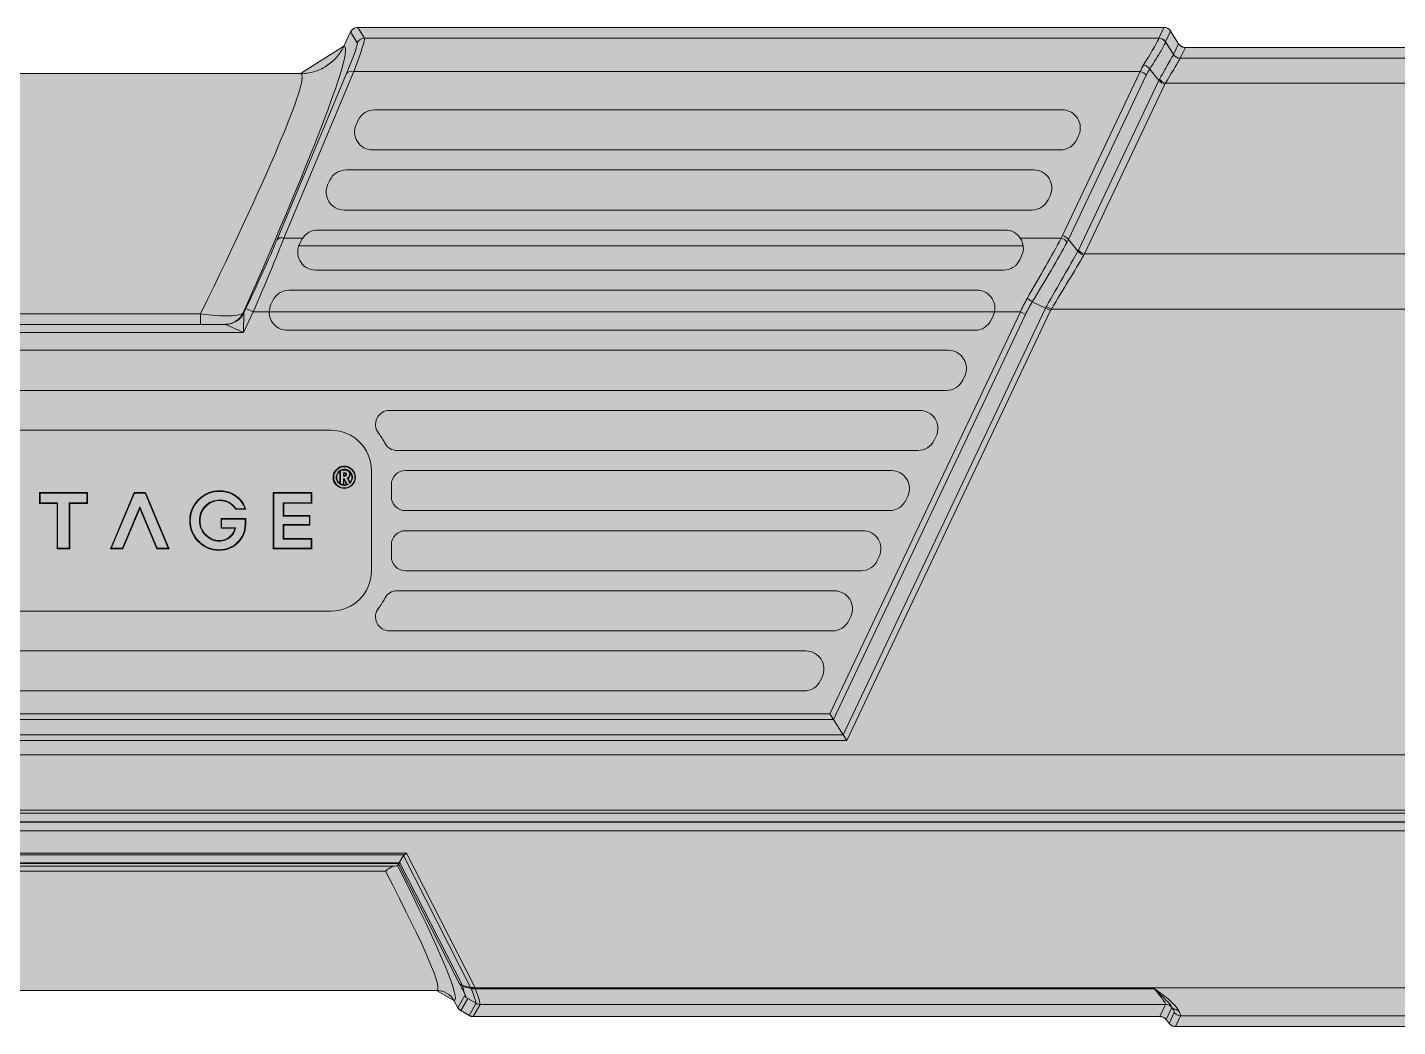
# Model space of a CAD drawing. Header units: millimetres. Extents: x 3.9 to 31.7, y 0.8 to 5.9.
# Drawn here: x 17.6 to 24.65, y 0.8 to 5.94 of the extents above; entities that cross this region are included whole.
import ezdxf

# ---------------------------------------------------------------- set-up
doc = ezdxf.new("R2010")
doc.units = ezdxf.units.MM
doc.layers.add('di', color=7, linetype='Continuous')
doc.layers.add('xian', color=250, linetype='Continuous')

# ---------------------------------------------------------------- blocks, each defined once
blk = doc.blocks.new('CU-AI$CU - AL')
at = {"layer": 'di', "lineweight": 0, "true_color": 0xffffff}
h = blk.add_hatch(color=7, dxfattribs=at)
h.dxf.hatch_style = 1
h.paths.add_polyline_path([(-53.827, -6.61), (-50.392, -6.73), (-50.227, -6.587), (-49.027, -6.587), (-49.027, -6.623), (-49.015, -6.683), (-48.995, -6.719), (-48.965, -6.75), (-48.932, -6.77), (-48.873, -6.783), (-46.1, -6.88), (-45.548, -7.128), (-45.327, -7.679), (-45.327, -8.082), (-45.162, -8.278), (-39.656, -9.249), (-39.329, -9.103), (-35.047, -9.859), (-22.236, -9.859), (-22.225, -9.859), (-22.217, -9.86), (-22.206, -9.862), (-22.198, -9.863), (-22.189, -9.866), (-22.183, -9.868), (-22.178, -9.869), (-22.171, -9.872), (-22.166, -9.875), (-22.159, -9.878), (-22.153, -9.882), (-22.147, -9.886), (-22.141, -9.89), (-22.135, -9.894), (-22.131, -9.899), (-22.125, -9.903), (-22.121, -9.908), (-22.117, -9.912), (-22.113, -9.916), (-22.109, -9.922), (-22.106, -9.925), (-22.104, -9.929), (-22.101, -9.933), (-21.942, -10.185), (-21.919, -10.213), (-21.909, -10.222), (-21.889, -10.239), (-21.876, -10.244), (-21.844, -10.255), (-21.807, -10.259), (-5.714, -10.259), (-5.687, -10.257), (-5.667, -10.252), (-5.645, -10.243), (-5.616, -10.225), (-5.597, -10.208), (-5.58, -10.186), (-5.57, -10.168), (-5.436, -9.885), (-4.567, -9.336), (4.913, -9.336), (5.782, -9.885), (5.916, -10.168), (5.935, -10.198), (5.951, -10.216), (5.975, -10.234), (5.993, -10.245), (6.02, -10.254), (6.06, -10.259), (22.153, -10.259), (22.18, -10.257), (22.195, -10.254), (22.217, -10.246), (22.238, -10.235), (22.26, -10.218), (22.274, -10.204), (22.288, -10.185), (22.446, -9.931), (22.456, -9.92), (22.477, -9.898), (22.498, -9.883), (22.521, -9.871), (22.543, -9.863), (22.563, -9.86), (22.582, -9.859), (35.393, -9.859), (39.675, -9.103), (40.002, -9.249), (45.508, -8.278), (45.673, -8.082), (45.673, -7.679), (45.893, -7.128), (46.446, -6.88), (49.219, -6.78), (49.245, -6.78), (49.269, -6.773), (49.293, -6.762), (49.315, -6.747), (49.335, -6.727), (49.35, -6.706), (49.363, -6.68), (49.37, -6.654), (49.373, -6.629), (49.373, -6.587), (50.573, -6.587), (50.738, -6.73), (54.173, -6.61), (54.173, 6.236), (50.738, 6.356), (50.573, 6.213), (49.373, 6.213), (49.373, 6.26), (49.37, 6.278), (49.366, 6.296), (49.355, 6.321), (49.341, 6.345), (49.328, 6.36), (49.31, 6.376), (49.283, 6.393), (49.263, 6.401), (49.242, 6.406), (49.219, 6.409), (46.446, 6.505), (45.893, 6.754), (45.673, 7.305), (45.673, 7.504), (45.508, 7.7), (41.736, 8.366), (41.614, 8.466), (41.595, 8.515), (41.474, 8.615), (35.41, 9.684), (22.385, 9.684), (22.367, 9.683), (22.356, 9.682), (22.34, 9.678), (22.324, 9.672), (22.314, 9.668), (22.296, 9.657), (22.284, 9.649), (22.273, 9.639), (22.264, 9.63), (22.258, 9.622), (22.199, 9.546), (22.194, 9.539), (22.188, 9.533), (22.181, 9.526), (22.173, 9.519), (22.166, 9.514), (22.159, 9.509), (22.152, 9.505), (22.143, 9.5), (22.136, 9.497), (22.125, 9.493), (22.117, 9.49), (22.108, 9.488), (22.095, 9.486), (22.073, 9.484), (8.362, 9.484), (8.356, 9.484), (8.34, 9.483), (8.327, 9.48), (8.315, 9.477), (8.299, 9.471), (8.282, 9.462), (8.117, 9.366), (8.101, 9.355), (8.092, 9.349), (8.081, 9.338), (8.071, 9.325), (8.064, 9.316), (8.059, 9.307), (7.978, 9.164), (7.629, 8.961), (-7.283, 8.961), (-7.632, 9.164), (-7.713, 9.307), (-7.725, 9.325), (-7.733, 9.336), (-7.74, 9.342), (-7.749, 9.351), (-7.758, 9.358), (-7.771, 9.366), (-7.936, 9.462), (-7.938, 9.464), (-7.946, 9.468), (-7.956, 9.472), (-7.962, 9.475), (-7.973, 9.478), (-7.983, 9.48), (-7.99, 9.482), (-8.001, 9.483), (-8.006, 9.484), (-8.016, 9.484), (-21.727, 9.484), (-21.73, 9.484), (-21.745, 9.485), (-21.755, 9.487), (-21.767, 9.489), (-21.774, 9.491), (-21.783, 9.494), (-21.795, 9.499), (-21.804, 9.504), (-21.814, 9.51), (-21.823, 9.516), (-21.834, 9.525), (-21.84, 9.531), (-21.847, 9.538), (-21.853, 9.546), (-21.912, 9.622), (-21.919, 9.63), (-21.926, 9.638), (-21.935, 9.646), (-21.944, 9.653), (-21.951, 9.658), (-21.96, 9.663), (-21.971, 9.669), (-21.986, 9.675), (-21.997, 9.679), (-22.007, 9.681), (-22.017, 9.683), (-22.026, 9.684), (-22.033, 9.684), (-22.039, 9.684), (-35.064, 9.684), (-41.128, 8.615), (-41.249, 8.515), (-41.268, 8.466), (-41.39, 8.366), (-45.162, 7.7), (-45.327, 7.504), (-45.327, 7.305), (-45.548, 6.754), (-46.087, 6.505), (-46.1, 6.505), (-48.873, 6.409), (-48.886, 6.408), (-48.924, 6.398), (-48.948, 6.387), (-48.982, 6.36), (-48.995, 6.344), (-49.012, 6.317), (-49.022, 6.288), (-49.026, 6.267), (-49.027, 6.249), (-49.027, 6.213), (-50.227, 6.213), (-50.392, 6.356), (-53.827, 6.236)])
at = {"layer": 'di', "color": 18, "lineweight": 0, "true_color": 0x000000}
for points in [[(-35.064, 9.684), (-22.039, 9.684), (-22.033, 9.684), (-22.026, 9.684), (-22.017, 9.683), (-22.007, 9.681), (-21.997, 9.679), (-21.986, 9.675), (-21.971, 9.669), (-21.96, 9.663), (-21.951, 9.658), (-21.944, 9.653), (-21.935, 9.646), (-21.926, 9.638), (-21.919, 9.63), (-21.912, 9.622), (-21.853, 9.546), (-21.847, 9.538), (-21.84, 9.531), (-21.834, 9.525), (-21.823, 9.516), (-21.814, 9.51), (-21.804, 9.504), (-21.795, 9.499), (-21.783, 9.494), (-21.774, 9.491), (-21.767, 9.489), (-21.755, 9.487), (-21.745, 9.485), (-21.73, 9.484), (-21.727, 9.484), (-8.016, 9.484), (-8.006, 9.484), (-8.001, 9.483), (-7.99, 9.482), (-7.983, 9.48), (-7.973, 9.478), (-7.962, 9.475), (-7.956, 9.472), (-7.946, 9.468), (-7.938, 9.464), (-7.936, 9.462), (-7.771, 9.366), (-7.758, 9.358), (-7.749, 9.351), (-7.74, 9.342), (-7.733, 9.336), (-7.725, 9.325), (-7.713, 9.307), (-7.632, 9.164), (-7.283, 8.961), (7.629, 8.961)], [(4.913, -9.336), (-4.567, -9.336), (-5.436, -9.885), (-5.57, -10.168), (-5.58, -10.186), (-5.597, -10.208), (-5.616, -10.225), (-5.645, -10.243), (-5.667, -10.252), (-5.687, -10.257), (-5.714, -10.259), (-21.807, -10.259), (-21.844, -10.255), (-21.876, -10.244), (-21.889, -10.239), (-21.909, -10.222), (-21.919, -10.213), (-21.942, -10.185), (-22.101, -9.933)], [(-22.101, -9.933), (-22.104, -9.929), (-22.106, -9.925), (-22.109, -9.922), (-22.113, -9.916), (-22.117, -9.912), (-22.121, -9.908), (-22.125, -9.903), (-22.131, -9.899), (-22.135, -9.894), (-22.141, -9.89), (-22.147, -9.886), (-22.153, -9.882), (-22.159, -9.878), (-22.166, -9.875), (-22.171, -9.872), (-22.178, -9.869), (-22.183, -9.868), (-22.189, -9.866), (-22.198, -9.863), (-22.206, -9.862), (-22.217, -9.86), (-22.225, -9.859), (-22.236, -9.859), (-35.047, -9.859)]]:
    blk.add_lwpolyline(points, dxfattribs=at)
at = {"layer": 'xian', "color": 18, "lineweight": 0, "true_color": 0x000000}
for p, q in [((-35.064, 9.684), (-22.039, 9.684)), ((-22.141, 9.468), (-22.039, 9.684)), ((-21.912, 9.622), (-22.014, 9.406)), ((-21.853, 9.546), (-21.912, 9.622)), ((-35.064, 9.468), (-22.141, 9.468)), ((-21.968, 9.304), (-21.853, 9.546)), ((-21.727, 9.484), (-21.842, 9.241)), ((-21.727, 9.484), (-8.016, 9.484)), ((-8.154, 9.241), (-8.016, 9.484)), ((-7.936, 9.462), (-8.073, 9.219)), ((-7.936, 9.462), (-7.771, 9.366)), ((-7.909, 9.123), (-7.771, 9.366)), ((-7.713, 9.307), (-7.85, 9.064)), ((-7.713, 9.307), (-7.632, 9.164)), ((-21.842, 9.241), (-8.154, 9.241)), ((-7.909, 9.123), (-8.073, 9.219)), ((-7.871, 9.102), (-7.909, 9.123)), ((-7.85, 9.064), (-7.871, 9.102)), ((-8.054, 8.909), (-35.068, 8.909)), ((-8.062, 8.93), (-21.617, 8.93)), ((-6.686, 6.22), (-8.048, 8.897)), ((-7.811, 8.882), (-7.973, 8.921)), ((-7.964, 8.901), (-6.627, 6.272)), ((-7.801, 8.864), (-7.964, 8.901)), ((-6.548, 6.4), (-7.801, 8.864)), ((-7.746, 8.829), (-6.527, 6.433)), ((7.629, 8.961), (-7.283, 8.961)), ((-6.266, 6.585), (6.612, 6.585)), ((-6.627, 6.272), (-6.548, 6.4)), ((6.887, 6.417), (-6.541, 6.417)), ((-6.531, 6.431), (6.877, 6.431)), ((-6.527, 6.433), (-6.506, 6.47)), ((6.795, 6.482), (-6.449, 6.482)), ((7.032, 6.22), (-6.686, 6.22)), ((-6.644, 6.256), (6.99, 6.256)), ((-35.061, 5.779), (35.407, 5.779)), ((35.4, 5.605), (-35.054, 5.605)), ((-35.053, 5.599), (35.399, 5.599)), ((35.393, 5.426), (-35.047, 5.426)), ((-35.047, 5.363), (35.393, 5.363)), ((35.393, 4.262), (-35.047, 4.262)), ((-19.544, -4.609), (-15.476, 3.976)), ((-15.404, 3.862), (-19.442, -4.657)), ((-15.476, 3.976), (-15.404, 3.862)), ((-15.476, 3.976), (15.822, 3.976)), ((-15.404, 3.862), (-15.211, 3.556)), ((15.75, 3.862), (-15.404, 3.862)), ((-19.044, -4.532), (-15.211, 3.556)), ((-15.139, 3.443), (-18.941, -4.58)), ((-15.139, 3.443), (-15.211, 3.556)), ((-15.211, 3.556), (15.557, 3.556)), ((15.485, 3.443), (-15.139, 3.443)), ((-14.986, 2.701), (-14.948, 2.781)), ((14.968, 2.986), (-14.622, 2.986)), ((-14.66, 2.186), (15.006, 2.186)), ((-15.191, 1.786), (-6.346, 1.786)), ((-15.554, 1.501), (-15.516, 1.581)), ((5.536, 1.391), (-5.183, 1.391)), ((-15.229, 0.986), (-6.5, 0.986)), ((-15.76, 0.586), (-6.663, 0.586)), ((-5.983, 0.591), (-5.983, -1.418)), ((-16.123, 0.301), (-16.085, 0.381)), ((-6.383, 0.066), (-6.383, 0.306)), ((-4.794, 0.148), (-4.794, -0.055)), ((-4.782, 0.136), (-4.794, 0.148)), ((-4.023, 0.148), (-4.794, 0.148)), ((-4.782, 0.136), (-4.782, -0.043)), ((-4.035, 0.136), (-4.782, 0.136)), ((-4.035, 0.136), (-4.023, 0.148)), ((-4.035, -0.963), (-4.035, 0.136)), ((-4.023, -0.975), (-4.023, 0.148)), ((-2.941, 0.167), (-2.941, 0.179)), ((-2.537, -0.004), (-2.528, 0.005)), ((-1.927, 0.136), (-1.945, 0.147)), ((-1.697, 0.147), (-1.945, 0.147)), ((-1.945, 0.147), (-1.473, -0.975)), ((-1.705, 0.136), (-1.927, 0.136)), ((-1.927, 0.136), (-1.465, -0.963)), ((-1.705, 0.136), (-1.697, 0.147)), ((-1.359, -0.689), (-1.705, 0.136)), ((-1.359, -0.659), (-1.697, 0.147)), ((-1.021, 0.147), (-1.359, -0.659)), ((-1.013, 0.136), (-1.359, -0.689)), ((-1.253, -0.963), (-0.791, 0.135)), ((-1.245, -0.975), (-0.773, 0.147)), ((-1.013, 0.136), (-1.021, 0.147)), ((-0.773, 0.147), (-1.021, 0.147)), ((-0.791, 0.135), (-1.013, 0.136)), ((-0.791, 0.135), (-0.773, 0.147)), ((0.048, 0.136), (0.036, 0.148)), ((0.292, 0.148), (0.036, 0.148)), ((0.036, 0.148), (0.036, -0.759)), ((0.28, 0.136), (0.048, 0.136)), ((0.048, 0.136), (0.048, -0.771)), ((0.28, 0.136), (0.292, 0.148)), ((0.28, -0.771), (0.28, 0.136)), ((0.292, -0.759), (0.292, 0.148)), ((-15.798, -0.214), (-6.663, -0.214)), ((-4.782, -0.043), (-4.794, -0.055)), ((-4.794, -0.055), (-4.237, -0.055)), ((-4.782, -0.043), (-4.225, -0.043)), ((-4.225, -0.043), (-4.237, -0.055)), ((-4.237, -0.055), (-4.237, -0.323)), ((-4.225, -0.043), (-4.225, -0.335)), ((-3.438, -0.179), (-3.449, -0.175)), ((-3.339, -0.01), (-3.348, -0.002)), ((-2.983, -0.263), (-3.256, -0.263)), ((-3.164, -0.086), (-3.156, -0.095)), ((-2.994, -0.274), (-2.983, -0.263)), ((-2.983, -0.458), (-2.983, -0.263)), ((-2.946, -0.004), (-2.946, -0.016)), ((-2.682, -0.114), (-2.69, -0.123)), ((-4.746, -0.335), (-4.758, -0.323)), ((-4.237, -0.323), (-4.758, -0.323)), ((-4.758, -0.323), (-4.758, -0.515)), ((-4.746, -0.503), (-4.758, -0.515)), ((-4.758, -0.515), (-4.237, -0.515)), ((-4.225, -0.335), (-4.746, -0.335)), ((-4.746, -0.335), (-4.746, -0.503)), ((-4.746, -0.503), (-4.225, -0.503)), ((-4.225, -0.335), (-4.237, -0.323)), ((-4.225, -0.503), (-4.237, -0.515)), ((-4.237, -0.515), (-4.237, -0.762)), ((-4.225, -0.503), (-4.225, -0.773)), ((-3.467, -0.402), (-3.479, -0.402)), ((-3.479, -0.402), (-3.479, -0.458)), ((-3.467, -0.446), (-3.479, -0.458)), ((-3.479, -0.458), (-2.983, -0.458)), ((-3.467, -0.402), (-3.467, -0.446)), ((-3.467, -0.446), (-2.994, -0.446)), ((-2.994, -0.274), (-3.27, -0.274)), ((-2.994, -0.446), (-2.994, -0.274)), ((-2.994, -0.446), (-2.983, -0.458)), ((-2.551, -0.414), (-2.563, -0.414)), ((-2.369, -0.414), (-2.357, -0.414)), ((-16.692, -0.899), (-16.654, -0.819)), ((-16.329, -0.614), (-6.663, -0.614)), ((-4.794, -0.762), (-4.794, -0.975)), ((-4.782, -0.773), (-4.794, -0.762)), ((-4.237, -0.762), (-4.794, -0.762)), ((-4.782, -0.773), (-4.782, -0.963)), ((-4.225, -0.773), (-4.782, -0.773)), ((-4.225, -0.773), (-4.237, -0.762)), ((-3.458, -0.652), (-3.473, -0.64)), ((-3.276, -0.64), (-3.473, -0.64)), ((-3.282, -0.652), (-3.458, -0.652)), ((-3.282, -0.652), (-3.276, -0.64)), ((-2.959, -0.827), (-2.959, -0.815)), ((-2.669, -0.708), (-2.677, -0.699)), ((-1.359, -0.689), (-1.359, -0.659)), ((-0.305, -0.771), (-0.317, -0.759)), ((0.036, -0.759), (-0.317, -0.759)), ((-0.317, -0.759), (-0.317, -0.975)), ((0.048, -0.771), (-0.305, -0.771)), ((-0.305, -0.771), (-0.305, -0.963)), ((0.048, -0.771), (0.036, -0.759)), ((0.28, -0.771), (0.292, -0.759)), ((0.632, -0.771), (0.28, -0.771)), ((0.644, -0.759), (0.292, -0.759)), ((0.632, -0.771), (0.644, -0.759)), ((0.632, -0.963), (0.632, -0.771)), ((0.644, -0.975), (0.644, -0.759)), ((-6.383, -1.134), (-6.383, -0.894)), ((-4.782, -0.963), (-4.794, -0.975)), ((-4.794, -0.975), (-4.023, -0.975)), ((-4.782, -0.963), (-4.035, -0.963)), ((-4.035, -0.963), (-4.023, -0.975)), ((-3.202, -0.945), (-3.207, -0.956)), ((-2.956, -0.999), (-2.956, -1.011)), ((-2.54, -0.828), (-2.531, -0.837)), ((-1.465, -0.963), (-1.473, -0.975)), ((-1.473, -0.975), (-1.245, -0.975)), ((-1.465, -0.963), (-1.253, -0.963)), ((-1.253, -0.963), (-1.245, -0.975)), ((-0.305, -0.963), (-0.317, -0.975)), ((-0.317, -0.975), (0.644, -0.975)), ((-0.305, -0.963), (0.632, -0.963)), ((0.632, -0.963), (0.644, -0.975)), ((-5.547, -1.335), (-5.558, -1.335)), ((-5.555, -1.179), (-5.518, -1.255)), ((-5.552, -1.159), (-5.502, -1.26)), ((-5.528, -1.28), (-5.537, -1.272)), ((-5.499, -1.139), (-5.525, -1.139)), ((-5.499, -1.139), (-5.495, -1.132)), ((-5.445, -1.251), (-5.499, -1.139)), ((-5.488, -1.335), (-5.476, -1.335)), ((-5.438, -1.239), (-5.487, -1.135)), ((-5.48, -1.31), (-5.473, -1.32)), ((-5.479, -1.359), (-5.471, -1.35)), ((-5.455, -1.303), (-5.455, -1.315)), ((-5.455, -1.303), (-5.425, -1.303)), ((-5.455, -1.315), (-5.437, -1.315)), ((-5.446, -1.368), (-5.446, -1.356)), ((-5.437, -1.356), (-5.446, -1.356)), ((-5.425, -1.368), (-5.446, -1.368)), ((-5.445, -1.251), (-5.438, -1.239)), ((-5.425, -1.251), (-5.445, -1.251)), ((-5.437, -1.239), (-5.438, -1.239)), ((-5.437, -1.129), (-5.437, -1.239)), ((-5.425, -1.251), (-5.437, -1.239)), ((-5.425, -1.303), (-5.437, -1.315)), ((-5.437, -1.315), (-5.437, -1.356)), ((-5.425, -1.368), (-5.437, -1.356)), ((-5.425, -1.139), (-5.436, -1.128)), ((-5.367, -1.139), (-5.425, -1.139)), ((-5.425, -1.139), (-5.425, -1.251)), ((-5.425, -1.303), (-5.425, -1.368)), ((-5.367, -1.139), (-5.366, -1.138)), ((-5.367, -1.42), (-5.367, -1.139)), ((-5.355, -1.401), (-5.355, -1.157)), ((-16.366, -1.414), (-6.663, -1.414)), ((-5.52, -1.4), (-5.526, -1.408)), ((-5.454, -1.42), (-5.454, -1.431)), ((-5.454, -1.42), (-5.367, -1.42)), ((-5.367, -1.42), (-5.366, -1.421)), ((-16.897, -1.814), (-6.5, -1.814)), ((-17.26, -2.099), (-17.223, -2.019)), ((-5.183, -2.218), (5.536, -2.218)), ((-16.935, -2.614), (-6.346, -2.614)), ((-17.829, -3.299), (-17.791, -3.219)), ((-17.466, -3.014), (17.812, -3.014)), ((-17.504, -3.814), (17.85, -3.814)), ((-18.035, -4.214), (-4.305, -4.214)), ((-3.623, -4.58), (-3.43, -4.172)), ((-3.437, -4.561), (-3.43, -4.172)), ((-3.43, -4.172), (3.776, -4.172)), ((-3.43, -4.172), (-3.076, -4.332)), ((3.421, -4.332), (-3.075, -4.332)), ((-2.572, -4.542), (-2.572, -4.332)), ((-35.047, -4.637), (-19.56, -4.637)), ((-19.56, -4.637), (-19.462, -4.691)), ((-18.941, -4.58), (-19.044, -4.532)), ((-18.941, -4.58), (-18.425, -4.58)), ((-18.425, -4.58), (-3.945, -4.58)), ((-18.398, -4.499), (-18.36, -4.419)), ((-3.945, -4.58), (-3.623, -4.58)), ((-3.623, -4.58), (-3.479, -4.649)), ((-3.437, -4.561), (-3.479, -4.649)), ((-3.426, -4.561), (-3.436, -4.561)), ((2.918, -4.542), (-2.572, -4.542)), ((-19.442, -4.657), (-19.18, -4.781)), ((-3.979, -4.728), (-4.017, -4.808)), ((-18.073, -5.014), (-4.343, -5.014)), ((-4.873, -5.414), (-18.603, -5.414)), ((-20.222, -5.738), (-35.047, -5.738)), ((-21.828, -9.127), (-20.222, -5.738)), ((-18.967, -5.699), (-18.929, -5.619)), ((-20.1, -5.813), (-21.706, -9.202)), ((-20.091, -5.794), (-19.903, -6.027)), ((-4.535, -5.899), (-18.998, -5.899)), ((-4.094, -6.013), (-5.487, -9.338)), ((-4.547, -5.928), (-4.585, -6.008)), ((-21.456, -9.305), (-19.903, -6.027)), ((-19.782, -6.104), (-21.335, -9.38)), ((-18.94, -6.054), (-19.755, -6.054)), ((-4.911, -6.214), (-18.641, -6.214)), ((-5.631, -9.38), (-4.238, -6.054)), ((-4.238, -6.054), (-4.612, -6.054)), ((-19.535, -6.899), (-19.497, -6.819)), ((-5.441, -6.614), (-19.172, -6.614)), ((-5.153, -7.208), (-5.116, -7.128)), ((-19.21, -7.414), (-5.479, -7.414)), ((-19.741, -7.814), (-6.009, -7.814)), ((-20.104, -8.099), (-20.066, -8.019)), ((-5.722, -8.408), (-5.684, -8.328)), ((-6.047, -8.614), (-19.779, -8.614)), ((-35.047, -9.146), (-21.839, -9.146)), ((-21.706, -9.202), (-21.524, -9.428)), ((-21.335, -9.38), (-20.711, -9.38)), ((-20.711, -9.38), (-5.631, -9.38)), ((-4.567, -9.336), (4.913, -9.336)), ((-22.134, -9.643), (-35.047, -9.643)), ((-22.236, -9.859), (-22.134, -9.643)), ((-21.999, -9.717), (-22.101, -9.933)), ((-21.999, -9.717), (-21.84, -9.968)), ((-22.236, -9.859), (-35.047, -9.859)), ((-22.101, -9.933), (-21.942, -10.185)), ((-21.942, -10.185), (-21.841, -9.971)), ((-21.706, -10.045), (-21.807, -10.259)), ((-5.846, -10.045), (-21.706, -10.045)), ((-5.714, -10.259), (-5.846, -10.045)), ((-5.701, -9.954), (-5.57, -10.168)), ((-5.57, -10.168), (-5.436, -9.885)), ((-5.714, -10.259), (-21.807, -10.259))]:
    blk.add_line(p, q, dxfattribs=at)
for radius in [0.224, 0.212]:
    blk.add_circle((-5.443, -1.279), radius, dxfattribs=at)
for centre, radius, start, end in [((-22.141, 9.308), 0.16, 37.8223, 89.9207), ((-22.08, 9.209), 0.147, 39.9975, 95.2694), ((-22.076, 9.205), 0.146, 41.0859, 95.7202), ((-21.841, 9.401), 0.16, 218.8061, 269.9205), ((-8.022, 8.752), 0.183, 75.4758, 102.6268), ((-8.008, 8.734), 0.181, 77.4612, 104.5809), ((-14.622, 2.626), 0.36, 90, 154.6422), ((-14.66, 2.546), 0.36, 154.6422, 270), ((-15.191, 1.426), 0.36, 90, 154.6422), ((-6.346, 1.506), 0.28, 321.802, 90), ((-15.229, 1.346), 0.36, 154.6422, 270), ((-5.183, 0.591), 0.8, 90, 180), ((-6.5, 1.266), 0.28, 270, 332.8566), ((-5.183, 0.591), 1.2, 141.802, 152.8566), ((-15.76, 0.226), 0.36, 90, 154.6422), ((-6.663, 0.306), 0.28, 0, 90), ((-15.798, 0.146), 0.36, 154.6422, 270), ((-6.663, 0.066), 0.28, 270, 0), ((-16.329, -0.974), 0.36, 90, 154.6422), ((-6.663, -0.894), 0.28, 0, 90), ((-16.366, -1.054), 0.36, 154.6422, 270), ((-6.663, -1.134), 0.28, 270, 0), ((-5.443, -1.279), 0.162, 132.0207, 120.1469), ((-5.443, -1.279), 0.151, 138.0873, 228.3327), ((-5.443, -1.279), 0.151, 87.6095, 107.1313), ((-5.443, -1.279), 0.151, 305.8805, 54.1195), ((-5.183, -1.418), 0.8, 180, 270), ((-16.897, -2.174), 0.36, 90, 154.6422), ((-6.5, -2.094), 0.28, 27.1434, 90), ((-16.935, -2.254), 0.36, 154.6422, 270), ((-6.346, -2.334), 0.28, 270, 38.198), ((-5.183, -1.418), 1.2, 207.1434, 218.198), ((-17.466, -3.374), 0.36, 90, 154.6422), ((-17.504, -3.454), 0.36, 154.6422, 270), ((-18.035, -4.574), 0.36, 90, 154.6422), ((-4.305, -4.574), 0.36, 358.9585, 90), ((-3.075, -4.733), 0.401, 90.1068, 154.5354), ((-3.075, -4.732), 0.399, 90.0221, 154.7443), ((-3.065, -4.732), 0.399, 90.0221, 154.7443), ((-18.073, -4.654), 0.36, 154.6422, 168.2264), ((-20.277, -5.963), 0.231, 40.333, 76.3298), ((-19.687, -5.825), 0.239, 218.1169, 253.3545), ((-4.195, -5.933), 0.129, 250.4562, 321.7352), ((-18.641, -5.854), 0.36, 213.9021, 270), ((-4.911, -5.854), 0.36, 270, 326.0979), ((-19.172, -6.974), 0.36, 90, 154.6422), ((-5.441, -6.974), 0.36, 334.6652, 90), ((-19.21, -7.054), 0.36, 154.6422, 270), ((-5.479, -7.054), 0.36, 270, 334.6652), ((-19.741, -8.174), 0.36, 90, 154.6422), ((-6.009, -8.174), 0.36, 334.6652, 90), ((-19.779, -8.254), 0.36, 154.6422, 270), ((-6.047, -8.254), 0.36, 270, 334.6652), ((-21.903, -9.374), 0.237, 39.1217, 74.2172), ((-21.28, -9.155), 0.231, 220.333, 256.3298), ((-5.588, -9.258), 0.129, 250.4562, 321.7352), ((-21.706, -9.885), 0.16, 212.3544, 269.9213), ((-5.846, -9.885), 0.16, 270.1065, 334.5319)]:
    blk.add_arc(centre, radius, start, end, dxfattribs=at)
for centre, major_axis, ratio, start_param, end_param in [((-22.039, 9.524), (-0.068, -0.145), 0.998274, 2.670618, 3.581398), ((-20.867, 7.671), (-1.272, 1.799), 0.040295, 0.024691, 0.330726), ((-20.741, 7.768), (-1.272, 1.639), 0.041402, 0.021046, 0.327081), ((-21.727, 9.644), (-0.068, -0.145), 0.998274, 5.81221, 6.72299), ((-8.016, 9.324), (-0.079, -0.14), 0.998136, 3.128478, 3.65553), ((-7.852, 9.228), (0.079, 0.14), 0.998136, 5.743018, 6.27007), ((-20.91, 8.203), (-0.931, 1.039), 0.042479, 0.015126, 0.757535), ((-2.226, -0.384), (-5.418, 9.545), 0.045578, 6.259514, 7.027507), ((-1.878, -0.187), (-5.419, 9.145), 0.046557, 6.255607, 6.992941), ((-6.763, 6.545), (0.214, -0.147), 0.441722, 0.020014, 0.179599), ((-6.708, 6.438), (0.182, -0.004), 0.062888, 6.076489, 6.248449), ((-6.686, 6.11), (0.096, 0.156), 0.365956, 0.645579, 1.032682), ((-6.842, 6.417), (0.214, -0.147), 0.441722, 6.097889, 6.3032), ((-2.809, -4.172), (0.267, 0.159), 0.053674, 3.179004, 3.231364), ((-21.238, -4.532), (2.216, 1.402), 0.63269, 5.371466, 5.497787), ((-21.135, -4.58), (2.138, 1.63), 0.650063, 5.291481, 5.418417), ((-0.642, 0.223), (4.803, 10.106), 0.047334, 2.086348, 3.159114), ((0.224, -0.187), (4.805, 9.145), 0.050256, 2.093294, 3.167989), ((-3.508, -4.58), (0.942, 2.142), 0.044991, 1.590572, 2.349407), ((-3.364, -4.649), (0.942, 1.982), 0.047334, 1.593288, 2.352123), ((-3.17, -4.001), (0.266, 0.56), 0.047334, 3.111724, 3.164084), ((-21.596, -4.637), (-1.147, 1.384), 0.699925, 3.428083, 3.447467), ((-21.474, -4.602), (-1.023, 1.617), 0.679418, 3.547573, 3.562525), ((-23.004, -7.941), (-1.152, 1.821), 0.679418, 3.458064, 3.547573), ((-22.882, -7.906), (-1.049, 2.03), 0.653208, 3.53693, 3.627905), ((-4.901, -7.906), (0.942, 2.142), 0.044991, 2.349407, 3.108202), ((-4.757, -7.974), (0.942, 1.982), 0.047334, 2.352123, 3.110918), ((-22.237, -10.019), (0.069, 0.145), 0.99827, 5.718741, 6.725092), ((-23.097, -7.991), (-1.254, 1.982), 0.042026, 3.168176, 3.192521), ((-22.962, -7.906), (-1.254, 2.142), 0.040554, 3.171027, 3.195373), ((-21.807, -10.099), (0.069, 0.145), 0.99827, 2.577148, 3.5835), ((-5.714, -10.099), (0.084, -0.137), 0.998053, 5.732043, 6.858502)]:
    blk.add_ellipse(centre, major_axis=major_axis, ratio=ratio, start_param=start_param, end_param=end_param, dxfattribs=at)
for points in [[(-22.091, 9.35), (-22.092, 9.352), (-22.093, 9.354), (-22.094, 9.356)], [(-21.968, 9.304), (-21.967, 9.303), (-21.967, 9.302), (-21.966, 9.301)], [(-8.154, 9.241), (-8.125, 9.241), (-8.097, 9.233), (-8.073, 9.219)], [(-7.632, 9.164), (-7.562, 9.041), (-7.425, 8.961), (-7.283, 8.961)], [(-8.058, 8.92), (-8.028, 8.927), (-7.998, 8.928), (-7.973, 8.921)], [(-8.048, 8.897), (-8.019, 8.905), (-7.989, 8.906), (-7.964, 8.901)], [(-7.746, 8.829), (-7.757, 8.846), (-7.777, 8.858), (-7.801, 8.864)], [(-6.541, 6.417), (-6.539, 6.426), (-6.535, 6.43), (-6.531, 6.431)], [(-6.449, 6.482), (-6.488, 6.478), (-6.503, 6.474), (-6.506, 6.47)], [(-2.528, 0.005), (-2.64, 0.118), (-2.782, 0.179), (-2.941, 0.179)], [(-2.537, -0.004), (-2.647, 0.108), (-2.785, 0.167), (-2.941, 0.167)], [(-2.357, -0.414), (-2.357, -0.254), (-2.416, -0.109), (-2.528, 0.005)], [(-3.27, -0.274), (-3.259, -0.199), (-3.224, -0.138), (-3.164, -0.086)], [(-3.27, -0.274), (-3.265, -0.27), (-3.261, -0.266), (-3.256, -0.263)], [(-3.256, -0.263), (-3.244, -0.196), (-3.211, -0.142), (-3.156, -0.095)], [(-3.164, -0.086), (-3.101, -0.033), (-3.027, -0.004), (-2.946, -0.004)], [(-3.156, -0.095), (-3.095, -0.043), (-3.024, -0.016), (-2.946, -0.016)], [(-2.946, -0.004), (-2.849, -0.004), (-2.76, -0.044), (-2.682, -0.114)], [(-2.946, -0.016), (-2.853, -0.016), (-2.766, -0.054), (-2.69, -0.123)], [(-2.69, -0.123), (-2.606, -0.199), (-2.563, -0.298), (-2.563, -0.414)], [(-2.682, -0.114), (-2.595, -0.192), (-2.551, -0.295), (-2.551, -0.414)], [(-2.54, -0.828), (-2.427, -0.716), (-2.369, -0.573), (-2.369, -0.414)], [(-2.531, -0.837), (-2.417, -0.722), (-2.357, -0.576), (-2.357, -0.414)], [(-2.956, -0.999), (-2.795, -0.999), (-2.652, -0.941), (-2.54, -0.828)], [(-2.956, -1.011), (-2.793, -1.011), (-2.646, -0.951), (-2.531, -0.837)], [(-5.537, -1.272), (-5.554, -1.29), (-5.558, -1.313), (-5.558, -1.335)], [(-5.558, -1.335), (-5.558, -1.354), (-5.554, -1.375), (-5.543, -1.392)], [(-5.555, -1.179), (-5.554, -1.172), (-5.553, -1.165), (-5.552, -1.159)], [(-5.528, -1.28), (-5.542, -1.295), (-5.547, -1.315), (-5.547, -1.335)], [(-5.547, -1.335), (-5.547, -1.36), (-5.54, -1.385), (-5.52, -1.4)], [(-5.502, -1.26), (-5.512, -1.265), (-5.521, -1.272), (-5.528, -1.28)], [(-5.525, -1.139), (-5.516, -1.137), (-5.507, -1.135), (-5.495, -1.132)], [(-5.495, -1.132), (-5.492, -1.133), (-5.49, -1.134), (-5.487, -1.135)], [(-5.488, -1.335), (-5.488, -1.322), (-5.485, -1.314), (-5.48, -1.31)], [(-5.48, -1.31), (-5.473, -1.305), (-5.465, -1.303), (-5.455, -1.303)], [(-5.446, -1.368), (-5.461, -1.368), (-5.473, -1.364), (-5.479, -1.359)], [(-5.473, -1.32), (-5.468, -1.316), (-5.463, -1.315), (-5.455, -1.315)], [(-5.446, -1.356), (-5.46, -1.356), (-5.469, -1.352), (-5.471, -1.35)], [(-5.437, -1.129), (-5.436, -1.129), (-5.436, -1.128), (-5.436, -1.128)], [(-5.366, -1.138), (-5.362, -1.144), (-5.358, -1.15), (-5.355, -1.157)], [(-5.52, -1.4), (-5.501, -1.414), (-5.478, -1.42), (-5.454, -1.42)], [(-5.355, -1.401), (-5.358, -1.408), (-5.362, -1.415), (-5.366, -1.421)], [(-19.56, -4.637), (-19.555, -4.627), (-19.55, -4.618), (-19.544, -4.608)], [(-19.544, -4.609), (-19.506, -4.626), (-19.469, -4.644), (-19.442, -4.657)], [(-3.979, -4.728), (-3.957, -4.681), (-3.946, -4.631), (-3.945, -4.58)], [(-19.078, -4.851), (-19.116, -4.828), (-19.154, -4.801), (-19.18, -4.781)], [(-20.21, -5.715), (-20.164, -5.729), (-20.119, -5.759), (-20.091, -5.794)], [(-4.612, -6.054), (-4.602, -6.039), (-4.593, -6.024), (-4.585, -6.008)], [(-19.903, -6.027), (-19.875, -6.062), (-19.829, -6.091), (-19.782, -6.104)], [(-19.755, -6.054), (-19.764, -6.071), (-19.773, -6.087), (-19.782, -6.104)], [(-21.839, -9.146), (-21.835, -9.14), (-21.832, -9.133), (-21.828, -9.127)], [(-21.828, -9.127), (-21.781, -9.139), (-21.734, -9.167), (-21.706, -9.202)], [(-21.523, -9.428), (-21.497, -9.468), (-21.45, -9.501), (-21.403, -9.515)], [(-22.134, -9.643), (-22.08, -9.643), (-22.028, -9.672), (-21.999, -9.717)], [(-21.84, -9.968), (-21.812, -10.013), (-21.759, -10.042), (-21.705, -10.042)]]:
    blk.add_open_spline(points, degree=3, dxfattribs=at)
for points, knots in [([(-22.091, 9.35), (-22.06, 9.296), (-21.999, 9.227), (-21.833, 9.081), (-21.728, 9.005), (-21.617, 8.93)], [0, 0, 0, 0, 0.5, 0.5, 1, 1, 1, 1]), ([(-21.966, 9.301), (-21.951, 9.27), (-21.908, 9.218), (-21.785, 9.091), (-21.705, 9.013), (-21.617, 8.93)], [0, 0, 0, 0, 0.5, 0.5, 1, 1, 1, 1]), ([(-8.062, 8.93), (-8.093, 9.021), (-8.118, 9.096), (-8.15, 9.203), (-8.156, 9.234), (-8.154, 9.241)], [0, 0, 0, 0, 0.5, 0.5, 1, 1, 1, 1]), ([(-8.073, 9.219), (-8.075, 9.213), (-8.069, 9.184), (-8.035, 9.083), (-8.009, 9.013), (-7.976, 8.929)], [0, 0, 0, 0, 0.5, 0.5, 1, 1, 1, 1]), ([(-7.871, 9.102), (-7.872, 9.1), (-7.873, 9.096), (-7.869, 9.082), (-7.862, 9.062), (-7.853, 9.041), (-7.847, 9.027), (-7.845, 9.023)], [0, 0, 0, 0, 0.224881, 0.449907, 0.677736, 0.910929, 1, 1, 1, 1]), ([(-8.058, 8.92), (-8.059, 8.921), (-8.059, 8.922), (-8.059, 8.923), (-8.06, 8.925), (-8.061, 8.928), (-8.062, 8.93)], [0, 0, 0, 0, 0.00000452341, 0.00000452341, 0.00000452341, 0.00001832361, 0.00001832361, 0.00001832361, 0.00001832361]), ([(-8.054, 8.909), (-8.054, 8.911), (-8.055, 8.913), (-8.056, 8.915), (-8.057, 8.917), (-8.058, 8.918), (-8.058, 8.92)], [0, 0, 0, 0, 0.00001003892, 0.00001003892, 0.00001003892, 0.00001999326, 0.00001999326, 0.00001999326, 0.00001999326]), ([(-8.048, 8.897), (-8.049, 8.898), (-8.049, 8.899), (-8.049, 8.9), (-8.05, 8.901), (-8.051, 8.903), (-8.052, 8.905), (-8.053, 8.907), (-8.053, 8.908), (-8.054, 8.909)], [0, 0, 0, 0, 0.0000048497, 0.0000048497, 0.0000048497, 0.00001509146, 0.00001509146, 0.00001509146, 0.0000222637, 0.0000222637, 0.0000222637, 0.0000222637]), ([(-7.976, 8.929), (-7.975, 8.926), (-7.974, 8.924), (-7.973, 8.921), (-7.973, 8.921), (-7.973, 8.921), (-7.973, 8.921)], [0, 0, 0, 0, 0.00001401985, 0.00001401985, 0.00001401985, 0.00001407985, 0.00001407985, 0.00001407985, 0.00001407985]), ([(-7.973, 8.921), (-7.973, 8.921), (-7.973, 8.921), (-7.973, 8.921), (-7.973, 8.919), (-7.972, 8.918), (-7.971, 8.916), (-7.97, 8.914), (-7.969, 8.912), (-7.969, 8.911)], [-0.00000006, -0.00000006, -0.00000006, -0.00000006, 0, 0, 0, 0.00000958665, 0.00000958665, 0.00000958665, 0.00001931566, 0.00001931566, 0.00001931566, 0.00001931566]), ([(-7.969, 8.911), (-7.968, 8.909), (-7.967, 8.908), (-7.967, 8.907), (-7.966, 8.905), (-7.965, 8.903), (-7.964, 8.901), (-7.964, 8.901), (-7.964, 8.901), (-7.964, 8.901)], [0, 0, 0, 0, 0.00000756553, 0.00000756553, 0.00000756553, 0.00001830815, 0.00001830815, 0.00001830815, 0.00001836815, 0.00001836815, 0.00001836815, 0.00001836815]), ([(-7.845, 9.023), (-7.837, 9.007), (-7.829, 8.992), (-7.821, 8.976), (-7.812, 8.957), (-7.802, 8.939), (-7.793, 8.921), (-7.785, 8.905), (-7.777, 8.889), (-7.769, 8.874), (-7.765, 8.866), (-7.762, 8.859), (-7.758, 8.852), (-7.757, 8.85), (-7.756, 8.848), (-7.755, 8.846), (-7.754, 8.844), (-7.753, 8.842), (-7.752, 8.84), (-7.751, 8.839), (-7.75, 8.837), (-7.749, 8.835), (-7.748, 8.833), (-7.747, 8.831), (-7.746, 8.829)], [0, 0, 0, 0, 0.0000878933, 0.0000878933, 0.0000878933, 0.000189639, 0.000189639, 0.000189639, 0.0002762004, 0.0002762004, 0.0002762004, 0.0003171672, 0.0003171672, 0.0003171672, 0.0003274089, 0.0003274089, 0.0003274089, 0.0003376507, 0.0003376507, 0.0003376507, 0.0003478924, 0.0003478924, 0.0003478924, 0.0003591491, 0.0003591491, 0.0003591491, 0.0003591491]), ([(-7.811, 8.882), (-7.813, 8.896), (-7.817, 8.922), (-7.824, 8.959), (-7.833, 8.993), (-7.841, 9.013), (-7.845, 9.023)], [0, 0, 0, 0, 0.249312, 0.499907, 0.757773, 1, 1, 1, 1]), ([(-7.801, 8.864), (-7.801, 8.864), (-7.801, 8.864), (-7.801, 8.864), (-7.802, 8.866), (-7.803, 8.868), (-7.804, 8.87), (-7.805, 8.872), (-7.806, 8.874), (-7.807, 8.876), (-7.808, 8.878), (-7.809, 8.879), (-7.81, 8.881), (-7.81, 8.882), (-7.81, 8.882), (-7.811, 8.882), (-7.811, 8.882), (-7.811, 8.882), (-7.811, 8.882)], [-0.00000006, -0.00000006, -0.00000006, -0.00000006, 0, 0, 0, 0.00001077653, 0.00001077653, 0.00001077653, 0.0000216137, 0.0000216137, 0.0000216137, 0.00003245142, 0.00003245142, 0.00003245142, 0.00003398347, 0.00003398347, 0.00003398347, 0.00003404347, 0.00003404347, 0.00003404347, 0.00003404347]), ([(-6.449, 6.482), (-6.422, 6.484), (-6.393, 6.495), (-6.331, 6.53), (-6.298, 6.555), (-6.266, 6.585)], [0, 0, 0, 0, 0.5, 0.5, 1, 1, 1, 1]), ([(-2.941, 0.179), (-3.101, 0.179), (-3.242, 0.117), (-3.348, -0.002), (-3.348, -0.002), (-3.348, -0.002), (-3.348, -0.002)], [0, 0, 0, 0, 1, 1, 1, 1.000124, 1.000124, 1.000124, 1.000124]), ([(-2.941, 0.167), (-3.098, 0.167), (-3.236, 0.107), (-3.339, -0.01), (-3.339, -0.01), (-3.339, -0.01), (-3.339, -0.01)], [0, 0, 0, 0, 1, 1, 1, 1.000063, 1.000063, 1.000063, 1.000063]), ([(-3.449, -0.175), (-3.449, -0.175), (-3.449, -0.175), (-3.449, -0.176), (-3.47, -0.245), (-3.479, -0.322), (-3.479, -0.402)], [-0.000828, -0.000828, -0.000828, -0.000828, 0, 0, 0, 1, 1, 1, 1]), ([(-3.438, -0.179), (-3.438, -0.179), (-3.438, -0.179), (-3.438, -0.179), (-3.458, -0.247), (-3.467, -0.323), (-3.467, -0.402)], [-0.000423, -0.000423, -0.000423, -0.000423, 0, 0, 0, 1, 1, 1, 1]), ([(-3.348, -0.002), (-3.348, -0.002), (-3.348, -0.002), (-3.348, -0.002), (-3.394, -0.054), (-3.428, -0.112), (-3.449, -0.175), (-3.449, -0.175), (-3.449, -0.175), (-3.449, -0.175)], [-0.000286, -0.000286, -0.000286, -0.000286, 0, 0, 0, 1, 1, 1, 1.00091, 1.00091, 1.00091, 1.00091]), ([(-3.339, -0.01), (-3.339, -0.01), (-3.339, -0.01), (-3.339, -0.01), (-3.384, -0.06), (-3.418, -0.117), (-3.437, -0.179), (-3.438, -0.179), (-3.438, -0.179), (-3.438, -0.179)], [-0.000146, -0.000146, -0.000146, -0.000146, 0, 0, 0, 1, 1, 1, 1.000468, 1.000468, 1.000468, 1.000468]), ([(-2.369, -0.414), (-2.369, -0.256), (-2.427, -0.116), (-2.537, -0.004), (-2.537, -0.004), (-2.537, -0.004), (-2.537, -0.004)], [0, 0, 0, 0, 1, 1, 1, 1.000064, 1.000064, 1.000064, 1.000064]), ([(-2.563, -0.414), (-2.563, -0.526), (-2.601, -0.623), (-2.677, -0.699), (-2.677, -0.699), (-2.677, -0.699), (-2.677, -0.699)], [0, 0, 0, 0, 1, 1, 1, 1.000327, 1.000327, 1.000327, 1.000327]), ([(-2.551, -0.414), (-2.551, -0.528), (-2.59, -0.629), (-2.669, -0.707), (-2.669, -0.707), (-2.669, -0.708), (-2.669, -0.708)], [0, 0, 0, 0, 1, 1, 1, 1.000159, 1.000159, 1.000159, 1.000159]), ([(-3.473, -0.64), (-3.472, -0.644), (-3.471, -0.649), (-3.47, -0.653), (-3.468, -0.658), (-3.467, -0.662), (-3.466, -0.666), (-3.466, -0.667), (-3.465, -0.669), (-3.465, -0.67), (-3.428, -0.802), (-3.298, -0.911), (-3.207, -0.956), (-3.207, -0.956), (-3.207, -0.956), (-3.207, -0.956)], [-0.076141, -0.076141, -0.076141, -0.076141, -0.042049, -0.042049, -0.042049, -0.01, -0.01, -0.01, 0, 0, 0, 1, 1, 1, 1.000707, 1.000707, 1.000707, 1.000707]), ([(-3.458, -0.652), (-3.457, -0.656), (-3.456, -0.659), (-3.455, -0.663), (-3.454, -0.664), (-3.454, -0.666), (-3.454, -0.667), (-3.418, -0.793), (-3.29, -0.902), (-3.202, -0.945), (-3.202, -0.945), (-3.202, -0.945), (-3.202, -0.945)], [-0.039655, -0.039655, -0.039655, -0.039655, -0.01, -0.01, -0.01, 0, 0, 0, 1, 1, 1, 1.000363, 1.000363, 1.000363, 1.000363]), ([(-2.959, -0.827), (-3.089, -0.827), (-3.194, -0.768), (-3.279, -0.657), (-3.28, -0.655), (-3.281, -0.654), (-3.282, -0.652)], [0, 0, 0, 0, 1, 1, 1, 1.013997, 1.013997, 1.013997, 1.013997]), ([(-2.959, -0.815), (-3.085, -0.815), (-3.187, -0.759), (-3.269, -0.65), (-3.271, -0.648), (-3.272, -0.646), (-3.273, -0.645), (-3.274, -0.643), (-3.275, -0.642), (-3.276, -0.64)], [0, 0, 0, 0, 1, 1, 1, 1.014899, 1.014899, 1.014899, 1.028547, 1.028547, 1.028547, 1.028547]), ([(-2.677, -0.699), (-2.677, -0.699), (-2.677, -0.699), (-2.677, -0.699), (-2.753, -0.776), (-2.848, -0.815), (-2.959, -0.815), (-2.959, -0.815), (-2.959, -0.815), (-2.959, -0.815)], [-0.000326, -0.000326, -0.000326, -0.000326, 0, 0, 0, 1, 1, 1, 1.000006, 1.000006, 1.000006, 1.000006]), ([(-2.669, -0.708), (-2.669, -0.708), (-2.669, -0.708), (-2.669, -0.708), (-2.746, -0.787), (-2.846, -0.827), (-2.959, -0.827)], [-0.000159, -0.000159, -0.000159, -0.000159, 0, 0, 0, 1.000003, 1.000003, 1.000003, 1.000003]), ([(-3.207, -0.956), (-3.207, -0.956), (-3.207, -0.956), (-3.207, -0.956), (-3.128, -0.993), (-3.044, -1.011), (-2.956, -1.011)], [-0.000829, -0.000829, -0.000829, -0.000829, 0, 0, 0, 1, 1, 1, 1]), ([(-3.202, -0.945), (-3.202, -0.945), (-3.202, -0.945), (-3.202, -0.945), (-3.125, -0.982), (-3.042, -0.999), (-2.956, -0.999)], [-0.000423, -0.000423, -0.000423, -0.000423, 0, 0, 0, 1, 1, 1, 1]), ([(-5.518, -1.255), (-5.525, -1.26), (-5.531, -1.266), (-5.537, -1.272), (-5.537, -1.272), (-5.537, -1.272), (-5.537, -1.272)], [0.5292698, 0.5292698, 0.5292698, 0.5292698, 1, 1, 1, 1.0000043, 1.0000043, 1.0000043, 1.0000043]), ([(-5.502, -1.26), (-5.503, -1.26), (-5.504, -1.259), (-5.506, -1.259), (-5.51, -1.258), (-5.514, -1.257), (-5.518, -1.255)], [0.0005016447, 0.0005016447, 0.0005016447, 0.0005016447, 0.0005663849, 0.0005663849, 0.0005663849, 0.0007845673, 0.0007845673, 0.0007845673, 0.0007845673]), ([(-5.479, -1.359), (-5.479, -1.359), (-5.479, -1.359), (-5.479, -1.359), (-5.485, -1.353), (-5.488, -1.346), (-5.488, -1.335)], [-0.000004, -0.000004, -0.000004, -0.000004, 0, 0, 0, 1.000003, 1.000003, 1.000003, 1.000003]), ([(-5.476, -1.335), (-5.476, -1.324), (-5.473, -1.32), (-5.473, -1.32), (-5.473, -1.32), (-5.473, -1.32), (-5.473, -1.32)], [0.000006, 0.000006, 0.000006, 0.000006, 1, 1, 1, 1.01, 1.01, 1.01, 1.01]), ([(-5.471, -1.35), (-5.471, -1.35), (-5.471, -1.35), (-5.471, -1.35), (-5.474, -1.348), (-5.476, -1.343), (-5.476, -1.335), (-5.476, -1.335), (-5.476, -1.335), (-5.476, -1.335)], [-0.00602, -0.00602, -0.00602, -0.00602, 0, 0, 0, 1, 1, 1, 1.000008, 1.000008, 1.000008, 1.000008]), ([(-5.436, -1.128), (-5.428, -1.128), (-5.423, -1.129), (-5.413, -1.129), (-5.41, -1.13), (-5.4, -1.131), (-5.394, -1.132), (-5.38, -1.134), (-5.372, -1.136), (-5.366, -1.138)], [0, 0, 0, 0, 0.125, 0.125, 0.25, 0.25, 0.5, 0.5, 1, 1, 1, 1]), ([(-5.526, -1.408), (-5.531, -1.404), (-5.534, -1.401), (-5.537, -1.398), (-5.539, -1.396), (-5.541, -1.394), (-5.543, -1.392)], [0.00000145975, 0.00000145975, 0.00000145975, 0.00000145975, 0.00003224795, 0.00003224795, 0.00003224795, 0.00005906157, 0.00005906157, 0.00005906157, 0.00005906157]), ([(-5.454, -1.431), (-5.464, -1.43), (-5.473, -1.429), (-5.483, -1.427), (-5.488, -1.426), (-5.493, -1.424), (-5.499, -1.422), (-5.502, -1.421), (-5.505, -1.419), (-5.508, -1.418), (-5.511, -1.416), (-5.514, -1.415), (-5.517, -1.413), (-5.52, -1.411), (-5.523, -1.41), (-5.526, -1.408)], [0, 0, 0, 0, 0.0000445895, 0.0000445895, 0.0000445895, 0.0000670593, 0.0000670593, 0.0000670593, 0.000079954, 0.000079954, 0.000079954, 0.0000929422, 0.0000929422, 0.0000929422, 0.0001079862, 0.0001079862, 0.0001079862, 0.0001079862]), ([(-5.366, -1.421), (-5.37, -1.422), (-5.374, -1.423), (-5.379, -1.424), (-5.383, -1.425), (-5.388, -1.426), (-5.393, -1.427), (-5.396, -1.427), (-5.399, -1.428), (-5.403, -1.428), (-5.406, -1.429), (-5.409, -1.429), (-5.412, -1.429), (-5.415, -1.43), (-5.419, -1.43), (-5.423, -1.43), (-5.425, -1.43), (-5.427, -1.43), (-5.43, -1.431), (-5.432, -1.431), (-5.434, -1.431), (-5.437, -1.431), (-5.439, -1.431), (-5.44, -1.431), (-5.442, -1.431), (-5.444, -1.431), (-5.446, -1.431), (-5.448, -1.431), (-5.45, -1.431), (-5.452, -1.431), (-5.454, -1.431)], [0.0000262383, 0.0000262383, 0.0000262383, 0.0000262383, 0.0001032635, 0.0001032635, 0.0001032635, 0.0001672818, 0.0001672818, 0.0001672818, 0.0002077381, 0.0002077381, 0.0002077381, 0.0002340658, 0.0002340658, 0.0002340658, 0.0002603899, 0.0002603899, 0.0002603899, 0.00027265, 0.00027265, 0.00027265, 0.0002826314, 0.0002826314, 0.0002826314, 0.0002896904, 0.0002896904, 0.0002896904, 0.0002967772, 0.0002967772, 0.0002967772, 0.0003051443, 0.0003051443, 0.0003051443, 0.0003051443]), ([(-20.21, -5.715), (-20.119, -5.562), (-20.016, -5.391), (-19.794, -5.023), (-19.678, -4.831), (-19.56, -4.637)], [0, 0, 0, 0, 0.5, 0.5, 1, 1, 1, 1]), ([(-18.425, -4.58), (-18.447, -4.686), (-18.419, -4.798), (-18.285, -4.963), (-18.18, -5.014), (-18.073, -5.014)], [0, 0, 0, 0, 0.5, 0.5, 1, 1, 1, 1]), ([(-2.572, -4.542), (-2.784, -4.513), (-2.99, -4.498), (-3.223, -4.505), (-3.286, -4.511), (-3.382, -4.531), (-3.412, -4.545), (-3.426, -4.561)], [0, 0, 0, 0, 0.5, 0.5, 0.75, 0.75, 1, 1, 1, 1]), ([(-19.462, -4.691), (-19.576, -4.891), (-19.689, -5.088), (-19.904, -5.466), (-20.003, -5.639), (-20.091, -5.794)], [0, 0, 0, 0, 0.5, 0.5, 1, 1, 1, 1]), ([(-19.875, -5.973), (-19.781, -5.801), (-19.672, -5.61), (-19.436, -5.206), (-19.309, -4.993), (-19.18, -4.781)], [0, 0, 0, 0, 0.5, 0.5, 1, 1, 1, 1]), ([(-19.078, -4.851), (-19.205, -5.069), (-19.328, -5.283), (-19.559, -5.691), (-19.664, -5.883), (-19.755, -6.054)], [0, 0, 0, 0, 0.5, 0.5, 1, 1, 1, 1]), ([(-19.442, -4.657), (-19.442, -4.657), (-19.442, -4.657), (-19.442, -4.657), (-19.449, -4.668), (-19.455, -4.68), (-19.462, -4.691)], [-0.00000006, -0.00000006, -0.00000006, -0.00000006, 0, 0, 0, 0.00004955028, 0.00004955028, 0.00004955028, 0.00004955028]), ([(-4.343, -5.014), (-4.274, -5.014), (-4.207, -4.994), (-4.093, -4.922), (-4.046, -4.869), (-4.017, -4.808)], [0, 0, 0, 0, 0.5, 0.5, 1, 1, 1, 1]), ([(-18.603, -5.414), (-18.674, -5.414), (-18.743, -5.435), (-18.858, -5.51), (-18.902, -5.562), (-18.929, -5.619)], [0, 0, 0, 0, 0.5, 0.5, 1, 1, 1, 1]), ([(-4.547, -5.928), (-4.524, -5.878), (-4.512, -5.825), (-4.513, -5.714), (-4.527, -5.657), (-4.584, -5.55), (-4.628, -5.502), (-4.738, -5.433), (-4.805, -5.414), (-4.873, -5.414)], [0, 0, 0, 0, 0.25, 0.25, 0.5, 0.5, 0.75, 0.75, 1, 1, 1, 1]), ([(-18.967, -5.699), (-18.996, -5.761), (-19.005, -5.825), (-18.994, -5.946), (-18.974, -6.004), (-18.94, -6.054)], [0, 0, 0, 0, 0.5, 0.5, 1, 1, 1, 1]), ([(-19.903, -6.027), (-19.903, -6.027), (-19.903, -6.027), (-19.903, -6.027), (-19.894, -6.009), (-19.884, -5.991), (-19.875, -5.973)], [-0.00000006, -0.00000006, -0.00000006, -0.00000006, 0, 0, 0, 0.00009791017, 0.00009791017, 0.00009791017, 0.00009791017]), ([(-22.134, -9.643), (-22.131, -9.637), (-22.121, -9.621), (-22.091, -9.57), (-22.071, -9.536), (-21.993, -9.404), (-21.923, -9.287), (-21.839, -9.146)], [0, 0, 0, 0, 0.25, 0.25, 0.5, 0.5, 1, 1, 1, 1]), ([(-21.719, -9.225), (-21.799, -9.365), (-21.865, -9.482), (-21.939, -9.611), (-21.958, -9.645), (-21.987, -9.696), (-21.996, -9.712), (-21.999, -9.717)], [0, 0, 0, 0, 0.5, 0.5, 0.75, 0.75, 1, 1, 1, 1]), ([(-21.706, -9.202), (-21.706, -9.202), (-21.706, -9.202), (-21.706, -9.202), (-21.711, -9.21), (-21.715, -9.217), (-21.719, -9.225)], [-0.00000006, -0.00000006, -0.00000006, -0.00000006, 0, 0, 0, 0.00004254182, 0.00004254182, 0.00004254182, 0.00004254182]), ([(-21.84, -9.968), (-21.837, -9.949), (-21.806, -9.889), (-21.694, -9.7), (-21.617, -9.576), (-21.524, -9.428)], [0, 0, 0, 0, 0.5, 0.5, 1, 1, 1, 1]), ([(-21.403, -9.515), (-21.493, -9.661), (-21.566, -9.781), (-21.672, -9.965), (-21.702, -10.023), (-21.705, -10.042)], [0, 0, 0, 0, 0.5, 0.5, 1, 1, 1, 1]), ([(-5.436, -9.885), (-5.397, -9.803), (-5.347, -9.728), (-5.227, -9.592), (-5.157, -9.533), (-5.005, -9.437), (-4.921, -9.399), (-4.748, -9.349), (-4.656, -9.336), (-4.567, -9.336)], [0, 0, 0, 0, 0.25, 0.25, 0.5, 0.5, 0.75, 0.75, 1, 1, 1, 1])]:
    blk.add_open_spline(points, degree=3, knots=knots, dxfattribs=at)
blk = doc.blocks.new('CU-AI')
at = {"xscale": 0.2575510235454518, "yscale": 0.2575510235454518, "zscale": 0.2575510235454518, "rotation": 180}
blk.add_blockref('CU-AI$CU - AL', (17.8286, 3.2961), dxfattribs=at)

msp = doc.modelspace()

# ---------------------------------------------------------------- block references
msp.add_blockref('CU-AI', (0, 0))

doc.saveas('drawing.dxf')
